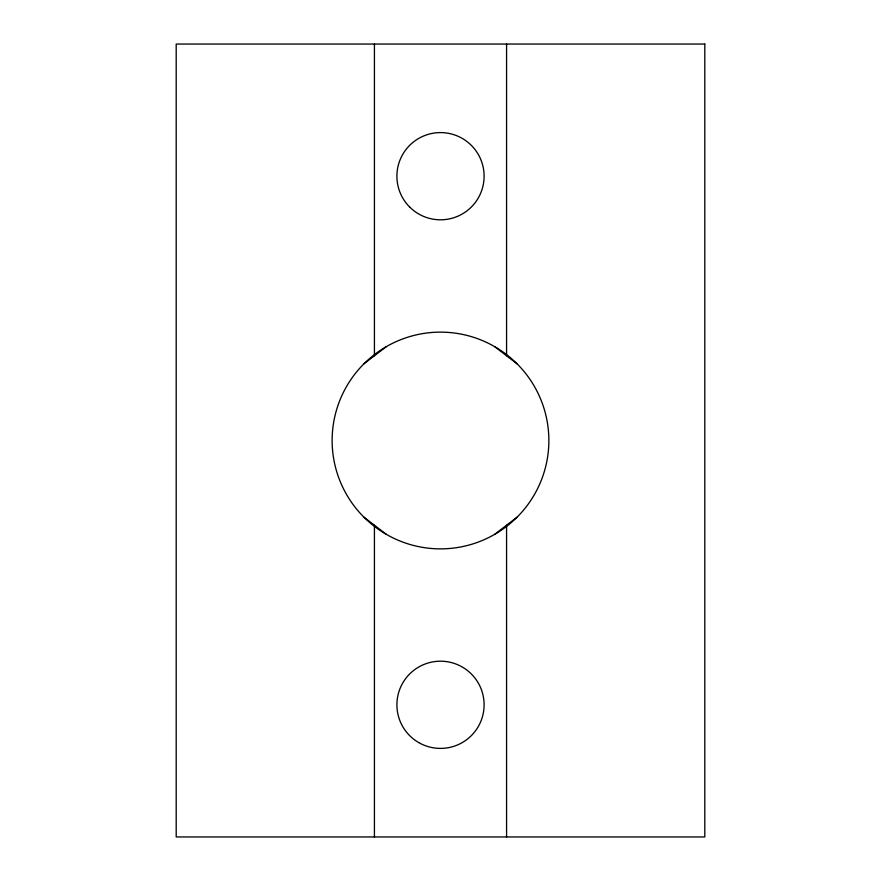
<?xml version="1.0" encoding="UTF-8"?>
<svg xmlns="http://www.w3.org/2000/svg" width="881" height="881" viewBox="0 0 881 881"><rect width="100%" height="100%" fill="white"/><g stroke="black" fill="none" stroke-linecap="round" stroke-linejoin="round"><path stroke-width="1.32" d="M363.875 363.875L386.319 346.651A108.363 108.363 0 0 1 548.863 440.5A108.363 108.363 0 0 1 386.319 534.349L363.875 517.125M494.682 534.349L517.125 517.125M494.682 346.651L517.125 363.875M506.575 44.05L506.575 355.781M506.575 525.219L506.575 836.95M374.425 44.05L374.425 355.781M374.425 525.219L374.425 836.95M386.319 534.349A108.363 108.363 0 0 1 386.319 346.651M704.8 44.05L176.2 44.05L176.2 836.95L704.8 836.95L704.8 44.05M418.695 742.562A43.61 43.61 0 0 0 484.11 704.8A43.61 43.61 0 0 0 418.695 667.038A43.61 43.61 0 0 0 418.695 742.562M409.665 207.035A43.61 43.61 0 0 0 482.623 187.488A43.61 43.61 0 0 0 429.212 134.077A43.61 43.61 0 0 0 409.665 207.035"/></g></svg>
